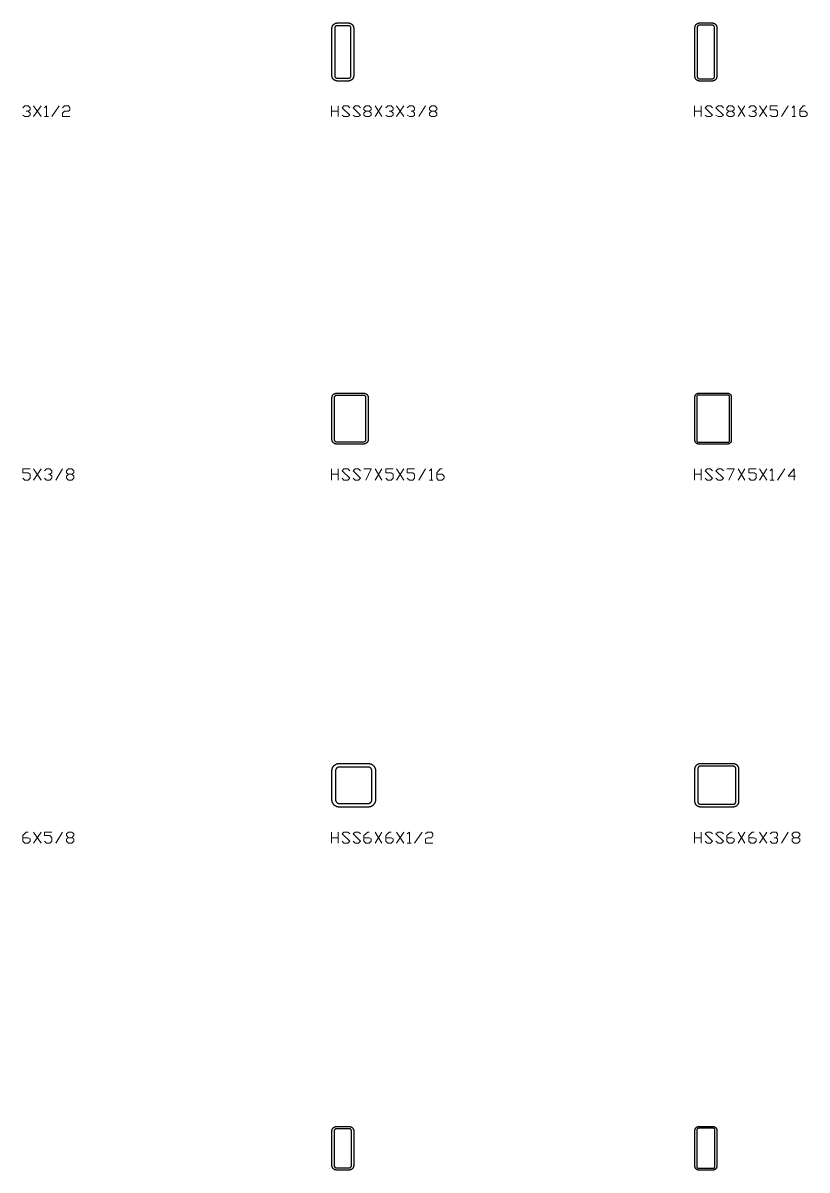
# Model space of a CAD drawing. Header units: inches. Extents: x 0 to 975, y -1305 to 34.
# Drawn here: x 857.4 to 965.4, y -950 to -792 of the extents above; entities that cross this region are included whole.
import ezdxf

# ---------------------------------------------------------------- set-up
doc = ezdxf.new("R2010")
doc.units = ezdxf.units.IN
doc.header["$MEASUREMENT"] = 0
doc.layers.add('AISC_STEEL', color=7, linetype='Continuous')

msp = doc.modelspace()

# ---------------------------------------------------------------- linework, layer by layer
at = {"color": 3, "lineweight": 0}
for p, q in [((858.92, -803.43), (859.94, -804.9)), ((858.92, -804.9), (859.94, -803.43)), ((861.41, -804.9), (862.43, -803.43)), ((899.96, -804.9), (899.96, -803.43)), ((899.96, -804.16), (900.88, -804.16)), ((900.88, -803.43), (900.88, -804.9)), ((905.95, -803.43), (906.87, -804.9)), ((905.95, -804.9), (906.87, -803.43)), ((908.9, -803.43), (909.92, -804.9)), ((908.9, -804.9), (909.92, -803.43)), ((911.95, -804.9), (912.87, -803.43)), ((949.94, -804.9), (949.94, -803.43)), ((949.94, -804.16), (950.86, -804.16)), ((950.86, -803.43), (950.86, -804.9)), ((955.93, -803.43), (956.86, -804.9)), ((955.93, -804.9), (956.86, -803.43)), ((958.88, -803.43), (959.9, -804.9)), ((958.88, -804.9), (959.9, -803.43)), ((961.93, -804.9), (962.85, -803.43)), ((860.4, -804.9), (860.95, -804.9)), ((963.4, -804.9), (963.86, -804.9)), ((858.92, -853.41), (859.94, -854.98)), ((858.92, -854.98), (859.94, -853.41)), ((861.97, -854.98), (862.89, -853.41)), ((899.96, -854.98), (899.96, -853.41)), ((899.96, -854.15), (900.88, -854.15)), ((900.88, -853.41), (900.88, -854.98)), ((905.95, -853.41), (906.87, -854.98)), ((905.95, -854.98), (906.87, -853.41)), ((908.9, -853.41), (909.92, -854.98)), ((908.9, -854.98), (909.92, -853.41)), ((911.95, -854.98), (912.87, -853.41)), ((949.94, -854.98), (949.94, -853.41)), ((949.94, -854.15), (950.86, -854.15)), ((950.86, -853.41), (950.86, -854.98)), ((955.93, -853.41), (956.86, -854.98)), ((955.93, -854.98), (956.86, -853.41)), ((958.88, -853.41), (959.9, -854.98)), ((958.88, -854.98), (959.9, -853.41)), ((961.37, -854.98), (962.39, -853.41)), ((913.42, -854.98), (913.88, -854.98)), ((960.36, -854.98), (960.91, -854.98)), ((858.92, -903.48), (859.94, -904.96)), ((858.92, -904.96), (859.94, -903.48)), ((861.97, -904.96), (862.89, -903.48)), ((899.96, -904.96), (899.96, -903.48)), ((900.88, -903.48), (900.88, -904.96)), ((905.95, -903.48), (906.87, -904.96)), ((905.95, -904.96), (906.87, -903.48)), ((908.9, -903.48), (909.92, -904.96)), ((908.9, -904.96), (909.92, -903.48)), ((911.39, -904.96), (912.41, -903.48)), ((949.94, -904.96), (949.94, -903.48)), ((950.86, -903.48), (950.86, -904.96)), ((955.93, -903.48), (956.86, -904.96)), ((955.93, -904.96), (956.86, -903.48)), ((958.88, -903.48), (959.9, -904.96)), ((958.88, -904.96), (959.9, -903.48)), ((961.93, -904.96), (962.85, -903.48)), ((899.96, -904.22), (900.88, -904.22)), ((910.38, -904.96), (910.93, -904.96)), ((949.94, -904.22), (950.86, -904.22))]:
    msp.add_line(p, q, dxfattribs=at)
for points in [[(857.45, -803.7), (857.72, -803.43), (858.18, -803.43), (858.46, -803.7), (858.46, -803.98), (858.18, -804.16), (857.91, -804.16)], [(858.18, -804.16), (858.46, -804.44), (858.46, -804.72), (858.18, -804.9), (857.72, -804.9), (857.45, -804.72)], [(860.4, -803.7), (860.67, -803.43), (860.67, -804.9)], [(862.89, -803.7), (863.16, -803.43), (863.72, -803.43), (863.9, -803.7), (863.9, -803.98), (863.72, -804.16), (863.16, -804.16), (862.89, -804.44), (862.89, -804.9), (863.9, -804.9)], [(901.43, -804.72), (901.62, -804.9), (902.17, -804.9), (902.45, -804.72), (901.43, -803.7), (901.62, -803.43), (902.17, -803.43), (902.45, -803.7)], [(902.91, -804.72), (903.19, -804.9), (903.65, -804.9), (903.92, -804.72), (902.91, -803.7), (903.19, -803.43), (903.65, -803.43), (903.92, -803.7)], [(905.12, -804.16), (905.4, -804.44), (905.4, -804.72), (905.12, -804.9), (904.66, -804.9), (904.38, -804.72), (904.38, -804.44), (904.66, -804.16), (905.12, -804.16), (905.4, -803.98), (905.4, -803.7), (905.12, -803.43), (904.66, -803.43), (904.38, -803.7), (904.38, -803.98), (904.66, -804.16)], [(907.43, -803.7), (907.7, -803.43), (908.17, -803.43), (908.44, -803.7), (908.44, -803.98), (908.17, -804.16), (907.89, -804.16)], [(908.17, -804.16), (908.44, -804.44), (908.44, -804.72), (908.17, -804.9), (907.7, -804.9), (907.43, -804.72)], [(910.38, -803.7), (910.66, -803.43), (911.12, -803.43), (911.39, -803.7), (911.39, -803.98), (911.12, -804.16), (910.93, -804.16)], [(911.12, -804.16), (911.39, -804.44), (911.39, -804.72), (911.12, -804.9), (910.66, -804.9), (910.38, -804.72)], [(914.16, -804.16), (914.44, -804.44), (914.44, -804.72), (914.16, -804.9), (913.7, -804.9), (913.42, -804.72), (913.42, -804.44), (913.7, -804.16), (914.16, -804.16), (914.44, -803.98), (914.44, -803.7), (914.16, -803.43), (913.7, -803.43), (913.42, -803.7), (913.42, -803.98), (913.7, -804.16)], [(951.42, -804.72), (951.69, -804.9), (952.15, -804.9), (952.43, -804.72), (951.42, -803.7), (951.69, -803.43), (952.15, -803.43), (952.43, -803.7)], [(952.89, -804.72), (953.17, -804.9), (953.63, -804.9), (953.91, -804.72), (952.89, -803.7), (953.17, -803.43), (953.63, -803.43), (953.91, -803.7)], [(955.1, -804.16), (955.38, -804.44), (955.38, -804.72), (955.1, -804.9), (954.64, -804.9), (954.37, -804.72), (954.37, -804.44), (954.64, -804.16), (955.1, -804.16), (955.38, -803.98), (955.38, -803.7), (955.1, -803.43), (954.64, -803.43), (954.37, -803.7), (954.37, -803.98), (954.64, -804.16)], [(957.41, -803.7), (957.69, -803.43), (958.15, -803.43), (958.42, -803.7), (958.42, -803.98), (958.15, -804.16), (957.87, -804.16)], [(958.15, -804.16), (958.42, -804.44), (958.42, -804.72), (958.15, -804.9), (957.69, -804.9), (957.41, -804.72)], [(960.36, -804.72), (960.64, -804.9), (961.19, -804.9), (961.37, -804.72), (961.37, -804.16), (961.19, -803.98), (960.36, -803.98), (960.36, -803.43), (961.37, -803.43)], [(963.4, -803.7), (963.68, -803.43), (963.68, -804.9)], [(964.42, -804.16), (965.16, -804.16), (965.43, -804.44), (965.43, -804.72), (965.16, -804.9), (964.6, -804.9), (964.42, -804.72), (964.42, -803.98), (964.88, -803.43), (965.16, -803.43)], [(857.45, -854.7), (857.72, -854.98), (858.18, -854.98), (858.46, -854.7), (858.46, -854.15), (858.18, -853.96), (857.45, -853.96), (857.45, -853.41), (858.46, -853.41)], [(860.4, -853.68), (860.67, -853.41), (861.14, -853.41), (861.41, -853.68), (861.41, -853.96), (861.14, -854.15), (860.95, -854.15)], [(861.14, -854.15), (861.41, -854.42), (861.41, -854.7), (861.14, -854.98), (860.67, -854.98), (860.4, -854.7)], [(864.18, -854.15), (864.45, -854.42), (864.45, -854.7), (864.18, -854.98), (863.72, -854.98), (863.44, -854.7), (863.44, -854.42), (863.72, -854.15), (864.18, -854.15), (864.45, -853.96), (864.45, -853.68), (864.18, -853.41), (863.72, -853.41), (863.44, -853.68), (863.44, -853.96), (863.72, -854.15)], [(901.43, -854.7), (901.62, -854.98), (902.17, -854.98), (902.45, -854.7), (901.43, -853.68), (901.62, -853.41), (902.17, -853.41), (902.45, -853.68)], [(902.91, -854.7), (903.19, -854.98), (903.65, -854.98), (903.92, -854.7), (902.91, -853.68), (903.19, -853.41), (903.65, -853.41), (903.92, -853.68)], [(904.38, -853.41), (905.4, -853.41), (904.66, -854.98)], [(907.43, -854.7), (907.7, -854.98), (908.17, -854.98), (908.44, -854.7), (908.44, -854.15), (908.17, -853.96), (907.43, -853.96), (907.43, -853.41), (908.44, -853.41)], [(910.38, -854.7), (910.66, -854.98), (911.12, -854.98), (911.39, -854.7), (911.39, -854.15), (911.12, -853.96), (910.38, -853.96), (910.38, -853.41), (911.39, -853.41)], [(913.42, -853.68), (913.7, -853.41), (913.7, -854.98)], [(914.44, -854.15), (915.17, -854.15), (915.45, -854.42), (915.45, -854.7), (915.17, -854.98), (914.62, -854.98), (914.44, -854.7), (914.44, -853.96), (914.9, -853.41), (915.17, -853.41)], [(951.42, -854.7), (951.69, -854.98), (952.15, -854.98), (952.43, -854.7), (951.42, -853.68), (951.69, -853.41), (952.15, -853.41), (952.43, -853.68)], [(952.89, -854.7), (953.17, -854.98), (953.63, -854.98), (953.91, -854.7), (952.89, -853.68), (953.17, -853.41), (953.63, -853.41), (953.91, -853.68)], [(954.37, -853.41), (955.38, -853.41), (954.64, -854.98)], [(957.41, -854.7), (957.69, -854.98), (958.15, -854.98), (958.42, -854.7), (958.42, -854.15), (958.15, -853.96), (957.41, -853.96), (957.41, -853.41), (958.42, -853.41)], [(960.36, -853.68), (960.64, -853.41), (960.64, -854.98)], [(963.86, -854.42), (962.85, -854.42), (963.68, -853.41), (963.68, -854.98)], [(857.45, -904.22), (858.18, -904.22), (858.46, -904.4), (858.46, -904.68), (858.18, -904.96), (857.72, -904.96), (857.45, -904.68), (857.45, -903.94), (857.91, -903.48), (858.18, -903.48)], [(860.4, -904.68), (860.67, -904.96), (861.14, -904.96), (861.41, -904.68), (861.41, -904.22), (861.14, -903.94), (860.4, -903.94), (860.4, -903.48), (861.41, -903.48)], [(864.18, -904.22), (864.45, -904.4), (864.45, -904.68), (864.18, -904.96), (863.72, -904.96), (863.44, -904.68), (863.44, -904.4), (863.72, -904.22), (864.18, -904.22), (864.45, -903.94), (864.45, -903.67), (864.18, -903.48), (863.72, -903.48), (863.44, -903.67), (863.44, -903.94), (863.72, -904.22)], [(901.43, -904.68), (901.62, -904.96), (902.17, -904.96), (902.45, -904.68), (901.43, -903.67), (901.62, -903.48), (902.17, -903.48), (902.45, -903.67)], [(902.91, -904.68), (903.19, -904.96), (903.65, -904.96), (903.92, -904.68), (902.91, -903.67), (903.19, -903.48), (903.65, -903.48), (903.92, -903.67)], [(904.38, -904.22), (905.12, -904.22), (905.4, -904.4), (905.4, -904.68), (905.12, -904.96), (904.66, -904.96), (904.38, -904.68), (904.38, -903.94), (904.94, -903.48), (905.12, -903.48)], [(907.43, -904.22), (908.17, -904.22), (908.44, -904.4), (908.44, -904.68), (908.17, -904.96), (907.7, -904.96), (907.43, -904.68), (907.43, -903.94), (907.89, -903.48), (908.17, -903.48)], [(910.38, -903.67), (910.66, -903.48), (910.66, -904.96)], [(912.87, -903.67), (913.15, -903.48), (913.7, -903.48), (913.88, -903.67), (913.88, -903.94), (913.7, -904.22), (913.15, -904.22), (912.87, -904.4), (912.87, -904.96), (913.88, -904.96)], [(951.42, -904.68), (951.69, -904.96), (952.15, -904.96), (952.43, -904.68), (951.42, -903.67), (951.69, -903.48), (952.15, -903.48), (952.43, -903.67)], [(952.89, -904.68), (953.17, -904.96), (953.63, -904.96), (953.91, -904.68), (952.89, -903.67), (953.17, -903.48), (953.63, -903.48), (953.91, -903.67)], [(954.37, -904.22), (955.1, -904.22), (955.38, -904.4), (955.38, -904.68), (955.1, -904.96), (954.64, -904.96), (954.37, -904.68), (954.37, -903.94), (954.92, -903.48), (955.1, -903.48)], [(957.41, -904.22), (958.15, -904.22), (958.42, -904.4), (958.42, -904.68), (958.15, -904.96), (957.69, -904.96), (957.41, -904.68), (957.41, -903.94), (957.87, -903.48), (958.15, -903.48)], [(960.36, -903.67), (960.64, -903.48), (961.19, -903.48), (961.37, -903.67), (961.37, -903.94), (961.19, -904.22), (960.91, -904.22)], [(964.14, -904.22), (964.42, -904.4), (964.42, -904.68), (964.14, -904.96), (963.68, -904.96), (963.4, -904.68), (963.4, -904.4), (963.68, -904.22), (964.14, -904.22), (964.42, -903.94), (964.42, -903.67), (964.14, -903.48), (963.68, -903.48), (963.4, -903.67), (963.4, -903.94), (963.68, -904.22)], [(961.19, -904.22), (961.37, -904.4), (961.37, -904.68), (961.19, -904.96), (960.64, -904.96), (960.36, -904.68)]]:
    msp.add_lwpolyline(points, dxfattribs=at)
at = {"layer": 'AISC_STEEL'}
for points in [[(902.25, -792), (902.28, -792), (902.31, -792), (902.34, -792.01), (902.37, -792.01), (902.4, -792.01), (902.43, -792.02), (902.45, -792.03), (902.48, -792.04), (902.51, -792.05), (902.54, -792.06), (902.56, -792.07), (902.59, -792.08), (902.62, -792.1), (902.64, -792.11), (902.67, -792.13), (902.69, -792.14), (902.71, -792.16), (902.74, -792.18), (902.76, -792.2), (902.78, -792.22), (902.8, -792.24), (902.82, -792.26), (902.84, -792.29), (902.86, -792.31), (902.87, -792.33), (902.89, -792.36), (902.9, -792.38), (902.92, -792.41), (902.93, -792.44), (902.94, -792.46), (902.95, -792.49), (902.96, -792.52), (902.97, -792.55), (902.98, -792.57), (902.99, -792.6), (902.99, -792.63), (902.99, -792.66), (903, -792.69), (903, -792.72), (903, -792.75), (903, -799.25), (903, -799.28), (903, -799.31), (902.99, -799.34), (902.99, -799.37), (902.99, -799.4), (902.98, -799.43), (902.97, -799.45), (902.96, -799.48), (902.95, -799.51), (902.94, -799.54), (902.93, -799.56), (902.92, -799.59), (902.9, -799.62), (902.89, -799.64), (902.87, -799.67), (902.86, -799.69), (902.84, -799.71), (902.82, -799.74), (902.8, -799.76), (902.78, -799.78), (902.76, -799.8), (902.74, -799.82), (902.71, -799.84), (902.69, -799.86), (902.67, -799.87), (902.64, -799.89), (902.62, -799.9), (902.59, -799.92), (902.56, -799.93), (902.54, -799.94), (902.51, -799.95), (902.48, -799.96), (902.45, -799.97), (902.43, -799.98), (902.4, -799.99), (902.37, -799.99), (902.34, -799.99), (902.31, -800), (902.28, -800), (902.25, -800), (900.75, -800), (900.72, -800), (900.69, -800), (900.66, -799.99), (900.63, -799.99), (900.6, -799.99), (900.57, -799.98), (900.55, -799.97), (900.52, -799.96), (900.49, -799.95), (900.46, -799.94), (900.44, -799.93), (900.41, -799.92), (900.38, -799.9), (900.36, -799.89), (900.33, -799.87), (900.31, -799.86), (900.29, -799.84), (900.26, -799.82), (900.24, -799.8), (900.22, -799.78), (900.2, -799.76), (900.18, -799.74), (900.16, -799.71), (900.14, -799.69), (900.13, -799.67), (900.11, -799.64), (900.1, -799.62), (900.08, -799.59), (900.07, -799.56), (900.06, -799.54), (900.05, -799.51), (900.04, -799.48), (900.03, -799.45), (900.02, -799.43), (900.01, -799.4), (900.01, -799.37), (900.01, -799.34), (900, -799.31), (900, -799.28), (900, -799.25), (900, -792.75), (900, -792.72), (900, -792.69), (900.01, -792.66), (900.01, -792.63), (900.01, -792.6), (900.02, -792.57), (900.03, -792.55), (900.04, -792.52), (900.05, -792.49), (900.06, -792.46), (900.07, -792.44), (900.08, -792.41), (900.1, -792.38), (900.11, -792.36), (900.13, -792.33), (900.14, -792.31), (900.16, -792.29), (900.18, -792.26), (900.2, -792.24), (900.22, -792.22), (900.24, -792.2), (900.26, -792.18), (900.29, -792.16), (900.31, -792.14), (900.33, -792.13), (900.36, -792.11), (900.38, -792.1), (900.41, -792.08), (900.44, -792.07), (900.46, -792.06), (900.49, -792.05), (900.52, -792.04), (900.55, -792.03), (900.57, -792.02), (900.6, -792.01), (900.63, -792.01), (900.66, -792.01), (900.69, -792), (900.72, -792), (900.75, -792)], [(900.75, -792.38), (900.72, -792.38), (900.69, -792.38), (900.66, -792.39), (900.63, -792.39), (900.61, -792.4), (900.58, -792.42), (900.55, -792.43), (900.53, -792.45), (900.51, -792.46), (900.48, -792.48), (900.46, -792.51), (900.45, -792.53), (900.43, -792.55), (900.42, -792.58), (900.4, -792.61), (900.39, -792.63), (900.39, -792.66), (900.38, -792.69), (900.38, -792.72), (900.38, -792.75), (900.38, -799.25), (900.38, -799.28), (900.38, -799.31), (900.39, -799.34), (900.39, -799.37), (900.4, -799.39), (900.42, -799.42), (900.43, -799.45), (900.45, -799.47), (900.46, -799.49), (900.48, -799.52), (900.51, -799.54), (900.53, -799.55), (900.55, -799.57), (900.58, -799.58), (900.61, -799.6), (900.63, -799.61), (900.66, -799.61), (900.69, -799.62), (900.72, -799.62), (900.75, -799.62), (902.25, -799.62), (902.28, -799.62), (902.31, -799.62), (902.34, -799.61), (902.37, -799.61), (902.39, -799.6), (902.42, -799.58), (902.45, -799.57), (902.47, -799.55), (902.49, -799.54), (902.52, -799.52), (902.54, -799.49), (902.55, -799.47), (902.57, -799.45), (902.58, -799.42), (902.6, -799.39), (902.61, -799.37), (902.61, -799.34), (902.62, -799.31), (902.62, -799.28), (902.62, -799.25), (902.62, -792.75), (902.62, -792.72), (902.62, -792.69), (902.61, -792.66), (902.61, -792.63), (902.6, -792.61), (902.58, -792.58), (902.57, -792.55), (902.55, -792.53), (902.54, -792.51), (902.52, -792.48), (902.49, -792.46), (902.47, -792.45), (902.45, -792.43), (902.42, -792.42), (902.39, -792.4), (902.37, -792.39), (902.34, -792.39), (902.31, -792.38), (902.28, -792.38), (902.25, -792.38)], [(952.37, -792), (952.4, -792), (952.43, -792), (952.46, -792.01), (952.49, -792.01), (952.52, -792.02), (952.55, -792.03), (952.58, -792.03), (952.61, -792.04), (952.63, -792.06), (952.66, -792.07), (952.69, -792.08), (952.71, -792.1), (952.74, -792.12), (952.76, -792.13), (952.78, -792.15), (952.81, -792.17), (952.83, -792.19), (952.85, -792.22), (952.87, -792.24), (952.88, -792.26), (952.9, -792.29), (952.92, -792.31), (952.93, -792.34), (952.94, -792.37), (952.96, -792.39), (952.97, -792.42), (952.97, -792.45), (952.98, -792.48), (952.99, -792.51), (952.99, -792.54), (953, -792.57), (953, -792.6), (953, -792.62), (953, -799.38), (953, -799.4), (953, -799.43), (952.99, -799.46), (952.99, -799.49), (952.98, -799.52), (952.97, -799.55), (952.97, -799.58), (952.96, -799.61), (952.94, -799.63), (952.93, -799.66), (952.92, -799.69), (952.9, -799.71), (952.88, -799.74), (952.87, -799.76), (952.85, -799.78), (952.83, -799.81), (952.81, -799.83), (952.78, -799.85), (952.76, -799.87), (952.74, -799.88), (952.71, -799.9), (952.69, -799.92), (952.66, -799.93), (952.63, -799.94), (952.61, -799.96), (952.58, -799.97), (952.55, -799.97), (952.52, -799.98), (952.49, -799.99), (952.46, -799.99), (952.43, -800), (952.4, -800), (952.37, -800), (950.62, -800), (950.6, -800), (950.57, -800), (950.54, -799.99), (950.51, -799.99), (950.48, -799.98), (950.45, -799.97), (950.42, -799.97), (950.39, -799.96), (950.37, -799.94), (950.34, -799.93), (950.31, -799.92), (950.29, -799.9), (950.26, -799.88), (950.24, -799.87), (950.22, -799.85), (950.19, -799.83), (950.17, -799.81), (950.15, -799.78), (950.13, -799.76), (950.12, -799.74), (950.1, -799.71), (950.08, -799.69), (950.07, -799.66), (950.06, -799.63), (950.04, -799.61), (950.03, -799.58), (950.03, -799.55), (950.02, -799.52), (950.01, -799.49), (950.01, -799.46), (950, -799.43), (950, -799.4), (950, -799.38), (950, -792.62), (950, -792.6), (950, -792.57), (950.01, -792.54), (950.01, -792.51), (950.02, -792.48), (950.03, -792.45), (950.03, -792.42), (950.04, -792.39), (950.06, -792.37), (950.07, -792.34), (950.08, -792.31), (950.1, -792.29), (950.12, -792.26), (950.13, -792.24), (950.15, -792.22), (950.17, -792.19), (950.19, -792.17), (950.22, -792.15), (950.24, -792.13), (950.26, -792.12), (950.29, -792.1), (950.31, -792.08), (950.34, -792.07), (950.37, -792.06), (950.39, -792.04), (950.42, -792.03), (950.45, -792.03), (950.48, -792.02), (950.51, -792.01), (950.54, -792.01), (950.57, -792), (950.6, -792), (950.62, -792)], [(950.62, -792.31), (950.6, -792.31), (950.57, -792.32), (950.54, -792.32), (950.51, -792.33), (950.49, -792.35), (950.46, -792.36), (950.44, -792.38), (950.41, -792.39), (950.39, -792.41), (950.38, -792.44), (950.36, -792.46), (950.35, -792.49), (950.33, -792.51), (950.32, -792.54), (950.32, -792.57), (950.31, -792.6), (950.31, -792.62), (950.31, -799.38), (950.31, -799.4), (950.32, -799.43), (950.32, -799.46), (950.33, -799.49), (950.35, -799.51), (950.36, -799.54), (950.38, -799.56), (950.39, -799.59), (950.41, -799.61), (950.44, -799.62), (950.46, -799.64), (950.49, -799.65), (950.51, -799.67), (950.54, -799.68), (950.57, -799.68), (950.6, -799.69), (950.62, -799.69), (952.37, -799.69), (952.4, -799.69), (952.43, -799.68), (952.46, -799.68), (952.49, -799.67), (952.51, -799.65), (952.54, -799.64), (952.56, -799.62), (952.59, -799.61), (952.61, -799.59), (952.62, -799.56), (952.64, -799.54), (952.65, -799.51), (952.67, -799.49), (952.68, -799.46), (952.68, -799.43), (952.69, -799.4), (952.69, -799.38), (952.69, -792.62), (952.69, -792.6), (952.68, -792.57), (952.68, -792.54), (952.67, -792.51), (952.65, -792.49), (952.64, -792.46), (952.62, -792.44), (952.61, -792.41), (952.59, -792.39), (952.56, -792.38), (952.54, -792.36), (952.51, -792.35), (952.49, -792.33), (952.46, -792.32), (952.43, -792.32), (952.4, -792.31), (952.37, -792.31)], [(904.38, -843), (904.4, -843), (904.43, -843), (904.46, -843.01), (904.49, -843.01), (904.52, -843.02), (904.55, -843.03), (904.58, -843.03), (904.61, -843.04), (904.63, -843.06), (904.66, -843.07), (904.69, -843.08), (904.71, -843.1), (904.74, -843.12), (904.76, -843.13), (904.78, -843.15), (904.81, -843.17), (904.83, -843.19), (904.85, -843.22), (904.87, -843.24), (904.88, -843.26), (904.9, -843.29), (904.92, -843.31), (904.93, -843.34), (904.94, -843.37), (904.96, -843.39), (904.97, -843.42), (904.97, -843.45), (904.98, -843.48), (904.99, -843.51), (904.99, -843.54), (905, -843.57), (905, -843.6), (905, -843.62), (905, -849.38), (905, -849.4), (905, -849.43), (904.99, -849.46), (904.99, -849.49), (904.98, -849.52), (904.97, -849.55), (904.97, -849.58), (904.96, -849.61), (904.94, -849.63), (904.93, -849.66), (904.92, -849.69), (904.9, -849.71), (904.88, -849.74), (904.87, -849.76), (904.85, -849.78), (904.83, -849.81), (904.81, -849.83), (904.78, -849.85), (904.76, -849.87), (904.74, -849.88), (904.71, -849.9), (904.69, -849.92), (904.66, -849.93), (904.63, -849.94), (904.61, -849.96), (904.58, -849.97), (904.55, -849.97), (904.52, -849.98), (904.49, -849.99), (904.46, -849.99), (904.43, -850), (904.4, -850), (904.38, -850), (900.62, -850), (900.6, -850), (900.57, -850), (900.54, -849.99), (900.51, -849.99), (900.48, -849.98), (900.45, -849.97), (900.42, -849.97), (900.39, -849.96), (900.37, -849.94), (900.34, -849.93), (900.31, -849.92), (900.29, -849.9), (900.26, -849.88), (900.24, -849.87), (900.22, -849.85), (900.19, -849.83), (900.17, -849.81), (900.15, -849.78), (900.13, -849.76), (900.12, -849.74), (900.1, -849.71), (900.08, -849.69), (900.07, -849.66), (900.06, -849.63), (900.04, -849.61), (900.03, -849.58), (900.03, -849.55), (900.02, -849.52), (900.01, -849.49), (900.01, -849.46), (900, -849.43), (900, -849.4), (900, -849.38), (900, -843.62), (900, -843.6), (900, -843.57), (900.01, -843.54), (900.01, -843.51), (900.02, -843.48), (900.03, -843.45), (900.03, -843.42), (900.04, -843.39), (900.06, -843.37), (900.07, -843.34), (900.08, -843.31), (900.1, -843.29), (900.12, -843.26), (900.13, -843.24), (900.15, -843.22), (900.17, -843.19), (900.19, -843.17), (900.22, -843.15), (900.24, -843.13), (900.26, -843.12), (900.29, -843.1), (900.31, -843.08), (900.34, -843.07), (900.37, -843.06), (900.39, -843.04), (900.42, -843.03), (900.45, -843.03), (900.48, -843.02), (900.51, -843.01), (900.54, -843.01), (900.57, -843), (900.6, -843), (900.62, -843)], [(900.62, -843.31), (900.6, -843.31), (900.57, -843.32), (900.54, -843.32), (900.51, -843.33), (900.49, -843.35), (900.46, -843.36), (900.44, -843.38), (900.41, -843.39), (900.39, -843.41), (900.38, -843.44), (900.36, -843.46), (900.35, -843.49), (900.33, -843.51), (900.32, -843.54), (900.32, -843.57), (900.31, -843.6), (900.31, -843.62), (900.31, -849.38), (900.31, -849.4), (900.32, -849.43), (900.32, -849.46), (900.33, -849.49), (900.35, -849.51), (900.36, -849.54), (900.38, -849.56), (900.39, -849.59), (900.41, -849.61), (900.44, -849.62), (900.46, -849.64), (900.49, -849.65), (900.51, -849.67), (900.54, -849.68), (900.57, -849.68), (900.6, -849.69), (900.62, -849.69), (904.38, -849.69), (904.4, -849.69), (904.43, -849.68), (904.46, -849.68), (904.49, -849.67), (904.51, -849.65), (904.54, -849.64), (904.56, -849.62), (904.59, -849.61), (904.61, -849.59), (904.62, -849.56), (904.64, -849.54), (904.65, -849.51), (904.67, -849.49), (904.68, -849.46), (904.68, -849.43), (904.69, -849.4), (904.69, -849.38), (904.69, -843.62), (904.69, -843.6), (904.68, -843.57), (904.68, -843.54), (904.67, -843.51), (904.65, -843.49), (904.64, -843.46), (904.62, -843.44), (904.61, -843.41), (904.59, -843.39), (904.56, -843.38), (904.54, -843.36), (904.51, -843.35), (904.49, -843.33), (904.46, -843.32), (904.43, -843.32), (904.4, -843.31), (904.38, -843.31)], [(954.5, -843), (954.53, -843), (954.56, -843), (954.59, -843.01), (954.62, -843.01), (954.64, -843.02), (954.67, -843.03), (954.7, -843.04), (954.72, -843.05), (954.75, -843.07), (954.77, -843.08), (954.8, -843.1), (954.82, -843.12), (954.84, -843.14), (954.86, -843.16), (954.88, -843.18), (954.9, -843.2), (954.92, -843.23), (954.93, -843.25), (954.95, -843.28), (954.96, -843.3), (954.97, -843.33), (954.98, -843.36), (954.99, -843.38), (954.99, -843.41), (955, -843.44), (955, -843.47), (955, -843.5), (955, -849.5), (955, -849.53), (955, -849.56), (954.99, -849.59), (954.99, -849.62), (954.98, -849.64), (954.97, -849.67), (954.96, -849.7), (954.95, -849.72), (954.93, -849.75), (954.92, -849.77), (954.9, -849.8), (954.88, -849.82), (954.86, -849.84), (954.84, -849.86), (954.82, -849.88), (954.8, -849.9), (954.77, -849.92), (954.75, -849.93), (954.72, -849.95), (954.7, -849.96), (954.67, -849.97), (954.64, -849.98), (954.62, -849.99), (954.59, -849.99), (954.56, -850), (954.53, -850), (954.5, -850), (950.5, -850), (950.47, -850), (950.44, -850), (950.41, -849.99), (950.38, -849.99), (950.36, -849.98), (950.33, -849.97), (950.3, -849.96), (950.28, -849.95), (950.25, -849.93), (950.23, -849.92), (950.2, -849.9), (950.18, -849.88), (950.16, -849.86), (950.14, -849.84), (950.12, -849.82), (950.1, -849.8), (950.08, -849.77), (950.07, -849.75), (950.05, -849.72), (950.04, -849.7), (950.03, -849.67), (950.02, -849.64), (950.01, -849.62), (950.01, -849.59), (950, -849.56), (950, -849.53), (950, -849.5), (950, -843.5), (950, -843.47), (950, -843.44), (950.01, -843.41), (950.01, -843.38), (950.02, -843.36), (950.03, -843.33), (950.04, -843.3), (950.05, -843.28), (950.07, -843.25), (950.08, -843.23), (950.1, -843.2), (950.12, -843.18), (950.14, -843.16), (950.16, -843.14), (950.18, -843.12), (950.2, -843.1), (950.23, -843.08), (950.25, -843.07), (950.28, -843.05), (950.3, -843.04), (950.33, -843.03), (950.36, -843.02), (950.38, -843.01), (950.41, -843.01), (950.44, -843), (950.47, -843), (950.5, -843)], [(950.5, -843.25), (950.47, -843.25), (950.44, -843.26), (950.42, -843.26), (950.39, -843.27), (950.37, -843.29), (950.34, -843.3), (950.32, -843.32), (950.3, -843.34), (950.29, -843.37), (950.27, -843.39), (950.26, -843.42), (950.26, -843.44), (950.25, -843.47), (950.25, -843.5), (950.25, -849.5), (950.25, -849.53), (950.26, -849.56), (950.26, -849.58), (950.27, -849.61), (950.29, -849.63), (950.3, -849.66), (950.32, -849.68), (950.34, -849.7), (950.37, -849.71), (950.39, -849.73), (950.42, -849.74), (950.44, -849.74), (950.47, -849.75), (950.5, -849.75), (954.5, -849.75), (954.53, -849.75), (954.56, -849.74), (954.58, -849.74), (954.61, -849.73), (954.63, -849.71), (954.66, -849.7), (954.68, -849.68), (954.7, -849.66), (954.71, -849.63), (954.73, -849.61), (954.74, -849.58), (954.74, -849.56), (954.75, -849.53), (954.75, -849.5), (954.75, -843.5), (954.75, -843.47), (954.74, -843.44), (954.74, -843.42), (954.73, -843.39), (954.71, -843.37), (954.7, -843.34), (954.68, -843.32), (954.66, -843.3), (954.63, -843.29), (954.61, -843.27), (954.58, -843.26), (954.56, -843.26), (954.53, -843.25), (954.5, -843.25)], [(905, -894), (905.03, -894), (905.06, -894), (905.09, -894), (905.12, -894.01), (905.15, -894.01), (905.18, -894.02), (905.21, -894.02), (905.23, -894.03), (905.26, -894.04), (905.29, -894.04), (905.32, -894.05), (905.35, -894.06), (905.38, -894.07), (905.4, -894.08), (905.43, -894.1), (905.46, -894.11), (905.48, -894.12), (905.51, -894.14), (905.53, -894.15), (905.56, -894.17), (905.58, -894.19), (905.61, -894.21), (905.63, -894.22), (905.65, -894.24), (905.67, -894.26), (905.7, -894.28), (905.72, -894.3), (905.74, -894.33), (905.76, -894.35), (905.78, -894.37), (905.79, -894.39), (905.81, -894.42), (905.83, -894.44), (905.85, -894.47), (905.86, -894.49), (905.88, -894.52), (905.89, -894.54), (905.9, -894.57), (905.92, -894.6), (905.93, -894.62), (905.94, -894.65), (905.95, -894.68), (905.96, -894.71), (905.96, -894.74), (905.97, -894.77), (905.98, -894.79), (905.98, -894.82), (905.99, -894.85), (905.99, -894.88), (906, -894.91), (906, -894.94), (906, -894.97), (906, -895), (906, -899), (906, -899.03), (906, -899.06), (906, -899.09), (905.99, -899.12), (905.99, -899.15), (905.98, -899.18), (905.98, -899.21), (905.97, -899.23), (905.96, -899.26), (905.96, -899.29), (905.95, -899.32), (905.94, -899.35), (905.93, -899.38), (905.92, -899.4), (905.9, -899.43), (905.89, -899.46), (905.88, -899.48), (905.86, -899.51), (905.85, -899.53), (905.83, -899.56), (905.81, -899.58), (905.79, -899.61), (905.78, -899.63), (905.76, -899.65), (905.74, -899.67), (905.72, -899.7), (905.7, -899.72), (905.67, -899.74), (905.65, -899.76), (905.63, -899.78), (905.61, -899.79), (905.58, -899.81), (905.56, -899.83), (905.53, -899.85), (905.51, -899.86), (905.48, -899.88), (905.46, -899.89), (905.43, -899.9), (905.4, -899.92), (905.38, -899.93), (905.35, -899.94), (905.32, -899.95), (905.29, -899.96), (905.26, -899.96), (905.23, -899.97), (905.21, -899.98), (905.18, -899.98), (905.15, -899.99), (905.12, -899.99), (905.09, -900), (905.06, -900), (905.03, -900), (905, -900), (901, -900), (900.97, -900), (900.94, -900), (900.91, -900), (900.88, -899.99), (900.85, -899.99), (900.82, -899.98), (900.79, -899.98), (900.77, -899.97), (900.74, -899.96), (900.71, -899.96), (900.68, -899.95), (900.65, -899.94), (900.62, -899.93), (900.6, -899.92), (900.57, -899.9), (900.54, -899.89), (900.52, -899.88), (900.49, -899.86), (900.47, -899.85), (900.44, -899.83), (900.42, -899.81), (900.39, -899.79), (900.37, -899.78), (900.35, -899.76), (900.33, -899.74), (900.3, -899.72), (900.28, -899.7), (900.26, -899.67), (900.24, -899.65), (900.22, -899.63), (900.21, -899.61), (900.19, -899.58), (900.17, -899.56), (900.15, -899.53), (900.14, -899.51), (900.12, -899.48), (900.11, -899.46), (900.1, -899.43), (900.08, -899.4), (900.07, -899.38), (900.06, -899.35), (900.05, -899.32), (900.04, -899.29), (900.04, -899.26), (900.03, -899.23), (900.02, -899.21), (900.02, -899.18), (900.01, -899.15), (900.01, -899.12), (900, -899.09), (900, -899.06), (900, -899.03), (900, -899), (900, -895), (900, -894.97), (900, -894.94), (900, -894.91), (900.01, -894.88), (900.01, -894.85), (900.02, -894.82), (900.02, -894.79), (900.03, -894.77), (900.04, -894.74), (900.04, -894.71), (900.05, -894.68), (900.06, -894.65), (900.07, -894.62), (900.08, -894.6), (900.1, -894.57), (900.11, -894.54), (900.12, -894.52), (900.14, -894.49), (900.15, -894.47), (900.17, -894.44), (900.19, -894.42), (900.21, -894.39), (900.22, -894.37), (900.24, -894.35), (900.26, -894.33), (900.28, -894.3), (900.3, -894.28), (900.33, -894.26), (900.35, -894.24), (900.37, -894.22), (900.39, -894.21), (900.42, -894.19), (900.44, -894.17), (900.47, -894.15), (900.49, -894.14), (900.52, -894.12), (900.54, -894.11), (900.57, -894.1), (900.6, -894.08), (900.62, -894.07), (900.65, -894.06), (900.68, -894.05), (900.71, -894.04), (900.74, -894.04), (900.77, -894.03), (900.79, -894.02), (900.82, -894.02), (900.85, -894.01), (900.88, -894.01), (900.91, -894), (900.94, -894), (900.97, -894), (901, -894)], [(955.25, -894), (955.28, -894), (955.31, -894), (955.34, -894.01), (955.37, -894.01), (955.4, -894.01), (955.43, -894.02), (955.45, -894.03), (955.48, -894.04), (955.51, -894.05), (955.54, -894.06), (955.56, -894.07), (955.59, -894.08), (955.62, -894.1), (955.64, -894.11), (955.67, -894.13), (955.69, -894.14), (955.71, -894.16), (955.74, -894.18), (955.76, -894.2), (955.78, -894.22), (955.8, -894.24), (955.82, -894.26), (955.84, -894.29), (955.86, -894.31), (955.87, -894.33), (955.89, -894.36), (955.9, -894.38), (955.92, -894.41), (955.93, -894.44), (955.94, -894.46), (955.95, -894.49), (955.96, -894.52), (955.97, -894.55), (955.98, -894.57), (955.99, -894.6), (955.99, -894.63), (955.99, -894.66), (956, -894.69), (956, -894.72), (956, -894.75), (956, -899.25), (956, -899.28), (956, -899.31), (955.99, -899.34), (955.99, -899.37), (955.99, -899.4), (955.98, -899.43), (955.97, -899.45), (955.96, -899.48), (955.95, -899.51), (955.94, -899.54), (955.93, -899.56), (955.92, -899.59), (955.9, -899.62), (955.89, -899.64), (955.87, -899.67), (955.86, -899.69), (955.84, -899.71), (955.82, -899.74), (955.8, -899.76), (955.78, -899.78), (955.76, -899.8), (955.74, -899.82), (955.71, -899.84), (955.69, -899.86), (955.67, -899.87), (955.64, -899.89), (955.62, -899.9), (955.59, -899.92), (955.56, -899.93), (955.54, -899.94), (955.51, -899.95), (955.48, -899.96), (955.45, -899.97), (955.43, -899.98), (955.4, -899.99), (955.37, -899.99), (955.34, -899.99), (955.31, -900), (955.28, -900), (955.25, -900), (950.75, -900), (950.72, -900), (950.69, -900), (950.66, -899.99), (950.63, -899.99), (950.6, -899.99), (950.57, -899.98), (950.55, -899.97), (950.52, -899.96), (950.49, -899.95), (950.46, -899.94), (950.44, -899.93), (950.41, -899.92), (950.38, -899.9), (950.36, -899.89), (950.33, -899.87), (950.31, -899.86), (950.29, -899.84), (950.26, -899.82), (950.24, -899.8), (950.22, -899.78), (950.2, -899.76), (950.18, -899.74), (950.16, -899.71), (950.14, -899.69), (950.13, -899.67), (950.11, -899.64), (950.1, -899.62), (950.08, -899.59), (950.07, -899.56), (950.06, -899.54), (950.05, -899.51), (950.04, -899.48), (950.03, -899.45), (950.02, -899.43), (950.01, -899.4), (950.01, -899.37), (950.01, -899.34), (950, -899.31), (950, -899.28), (950, -899.25), (950, -894.75), (950, -894.72), (950, -894.69), (950.01, -894.66), (950.01, -894.63), (950.01, -894.6), (950.02, -894.57), (950.03, -894.55), (950.04, -894.52), (950.05, -894.49), (950.06, -894.46), (950.07, -894.44), (950.08, -894.41), (950.1, -894.38), (950.11, -894.36), (950.13, -894.33), (950.14, -894.31), (950.16, -894.29), (950.18, -894.26), (950.2, -894.24), (950.22, -894.22), (950.24, -894.2), (950.26, -894.18), (950.29, -894.16), (950.31, -894.14), (950.33, -894.13), (950.36, -894.11), (950.38, -894.1), (950.41, -894.08), (950.44, -894.07), (950.46, -894.06), (950.49, -894.05), (950.52, -894.04), (950.55, -894.03), (950.57, -894.02), (950.6, -894.01), (950.63, -894.01), (950.66, -894.01), (950.69, -894), (950.72, -894), (950.75, -894)], [(901, -894.5), (900.97, -894.5), (900.94, -894.5), (900.91, -894.51), (900.88, -894.51), (900.86, -894.52), (900.83, -894.53), (900.8, -894.54), (900.78, -894.55), (900.75, -894.57), (900.73, -894.58), (900.7, -894.6), (900.68, -894.62), (900.66, -894.64), (900.64, -894.66), (900.62, -894.68), (900.6, -894.7), (900.58, -894.73), (900.57, -894.75), (900.55, -894.78), (900.54, -894.8), (900.53, -894.83), (900.52, -894.86), (900.51, -894.88), (900.51, -894.91), (900.5, -894.94), (900.5, -894.97), (900.5, -895), (900.5, -899), (900.5, -899.03), (900.5, -899.06), (900.51, -899.09), (900.51, -899.12), (900.52, -899.14), (900.53, -899.17), (900.54, -899.2), (900.55, -899.22), (900.57, -899.25), (900.58, -899.27), (900.6, -899.3), (900.62, -899.32), (900.64, -899.34), (900.66, -899.36), (900.68, -899.38), (900.7, -899.4), (900.73, -899.42), (900.75, -899.43), (900.78, -899.45), (900.8, -899.46), (900.83, -899.47), (900.86, -899.48), (900.88, -899.49), (900.91, -899.49), (900.94, -899.5), (900.97, -899.5), (901, -899.5), (905, -899.5), (905.03, -899.5), (905.06, -899.5), (905.09, -899.49), (905.12, -899.49), (905.14, -899.48), (905.17, -899.47), (905.2, -899.46), (905.22, -899.45), (905.25, -899.43), (905.27, -899.42), (905.3, -899.4), (905.32, -899.38), (905.34, -899.36), (905.36, -899.34), (905.38, -899.32), (905.4, -899.3), (905.42, -899.27), (905.43, -899.25), (905.45, -899.22), (905.46, -899.2), (905.47, -899.17), (905.48, -899.14), (905.49, -899.12), (905.49, -899.09), (905.5, -899.06), (905.5, -899.03), (905.5, -899), (905.5, -895), (905.5, -894.97), (905.5, -894.94), (905.49, -894.91), (905.49, -894.88), (905.48, -894.86), (905.47, -894.83), (905.46, -894.8), (905.45, -894.78), (905.43, -894.75), (905.42, -894.73), (905.4, -894.7), (905.38, -894.68), (905.36, -894.66), (905.34, -894.64), (905.32, -894.62), (905.3, -894.6), (905.27, -894.58), (905.25, -894.57), (905.22, -894.55), (905.2, -894.54), (905.17, -894.53), (905.14, -894.52), (905.12, -894.51), (905.09, -894.51), (905.06, -894.5), (905.03, -894.5), (905, -894.5)], [(950.75, -894.37), (950.72, -894.38), (950.69, -894.38), (950.66, -894.39), (950.63, -894.39), (950.61, -894.4), (950.58, -894.42), (950.55, -894.43), (950.53, -894.45), (950.51, -894.46), (950.48, -894.48), (950.46, -894.51), (950.45, -894.53), (950.43, -894.55), (950.42, -894.58), (950.4, -894.61), (950.39, -894.63), (950.39, -894.66), (950.38, -894.69), (950.38, -894.72), (950.38, -894.75), (950.38, -899.25), (950.38, -899.28), (950.38, -899.31), (950.39, -899.34), (950.39, -899.37), (950.4, -899.39), (950.42, -899.42), (950.43, -899.45), (950.45, -899.47), (950.46, -899.49), (950.48, -899.52), (950.51, -899.54), (950.53, -899.55), (950.55, -899.57), (950.58, -899.58), (950.61, -899.6), (950.63, -899.61), (950.66, -899.61), (950.69, -899.62), (950.72, -899.62), (950.75, -899.62), (955.25, -899.62), (955.28, -899.62), (955.31, -899.62), (955.34, -899.61), (955.37, -899.61), (955.39, -899.6), (955.42, -899.58), (955.45, -899.57), (955.47, -899.55), (955.49, -899.54), (955.52, -899.52), (955.54, -899.49), (955.55, -899.47), (955.57, -899.45), (955.58, -899.42), (955.6, -899.39), (955.61, -899.37), (955.61, -899.34), (955.62, -899.31), (955.62, -899.28), (955.62, -899.25), (955.62, -894.75), (955.62, -894.72), (955.62, -894.69), (955.61, -894.66), (955.61, -894.63), (955.6, -894.61), (955.58, -894.58), (955.57, -894.55), (955.55, -894.53), (955.54, -894.51), (955.52, -894.48), (955.49, -894.46), (955.47, -894.45), (955.45, -894.43), (955.42, -894.42), (955.39, -894.4), (955.37, -894.39), (955.34, -894.39), (955.31, -894.38), (955.28, -894.38), (955.25, -894.37)], [(902.37, -944), (902.4, -944), (902.43, -944), (902.46, -944.01), (902.49, -944.01), (902.52, -944.02), (902.55, -944.03), (902.58, -944.03), (902.61, -944.04), (902.63, -944.06), (902.66, -944.07), (902.69, -944.08), (902.71, -944.1), (902.74, -944.12), (902.76, -944.13), (902.78, -944.15), (902.81, -944.17), (902.83, -944.19), (902.85, -944.22), (902.87, -944.24), (902.88, -944.26), (902.9, -944.29), (902.92, -944.31), (902.93, -944.34), (902.94, -944.37), (902.96, -944.39), (902.97, -944.42), (902.97, -944.45), (902.98, -944.48), (902.99, -944.51), (902.99, -944.54), (903, -944.57), (903, -944.6), (903, -944.62), (903, -949.38), (903, -949.4), (903, -949.43), (902.99, -949.46), (902.99, -949.49), (902.98, -949.52), (902.97, -949.55), (902.97, -949.58), (902.96, -949.61), (902.94, -949.63), (902.93, -949.66), (902.92, -949.69), (902.9, -949.71), (902.88, -949.74), (902.87, -949.76), (902.85, -949.78), (902.83, -949.81), (902.81, -949.83), (902.78, -949.85), (902.76, -949.87), (902.74, -949.88), (902.71, -949.9), (902.69, -949.92), (902.66, -949.93), (902.63, -949.94), (902.61, -949.96), (902.58, -949.97), (902.55, -949.97), (902.52, -949.98), (902.49, -949.99), (902.46, -949.99), (902.43, -950), (902.4, -950), (902.37, -950), (900.62, -950), (900.6, -950), (900.57, -950), (900.54, -949.99), (900.51, -949.99), (900.48, -949.98), (900.45, -949.97), (900.42, -949.97), (900.39, -949.96), (900.37, -949.94), (900.34, -949.93), (900.31, -949.92), (900.29, -949.9), (900.26, -949.88), (900.24, -949.87), (900.22, -949.85), (900.19, -949.83), (900.17, -949.81), (900.15, -949.78), (900.13, -949.76), (900.12, -949.74), (900.1, -949.71), (900.08, -949.69), (900.07, -949.66), (900.06, -949.63), (900.04, -949.61), (900.03, -949.58), (900.03, -949.55), (900.02, -949.52), (900.01, -949.49), (900.01, -949.46), (900, -949.43), (900, -949.4), (900, -949.38), (900, -944.62), (900, -944.6), (900, -944.57), (900.01, -944.54), (900.01, -944.51), (900.02, -944.48), (900.03, -944.45), (900.03, -944.42), (900.04, -944.39), (900.06, -944.37), (900.07, -944.34), (900.08, -944.31), (900.1, -944.29), (900.12, -944.26), (900.13, -944.24), (900.15, -944.22), (900.17, -944.19), (900.19, -944.17), (900.22, -944.15), (900.24, -944.13), (900.26, -944.12), (900.29, -944.1), (900.31, -944.08), (900.34, -944.07), (900.37, -944.06), (900.39, -944.04), (900.42, -944.03), (900.45, -944.03), (900.48, -944.02), (900.51, -944.01), (900.54, -944.01), (900.57, -944), (900.6, -944), (900.62, -944)], [(900.62, -944.31), (900.6, -944.31), (900.57, -944.32), (900.54, -944.32), (900.51, -944.33), (900.49, -944.35), (900.46, -944.36), (900.44, -944.38), (900.41, -944.39), (900.39, -944.41), (900.38, -944.44), (900.36, -944.46), (900.35, -944.49), (900.33, -944.51), (900.32, -944.54), (900.32, -944.57), (900.31, -944.6), (900.31, -944.62), (900.31, -949.38), (900.31, -949.4), (900.32, -949.43), (900.32, -949.46), (900.33, -949.49), (900.35, -949.51), (900.36, -949.54), (900.38, -949.56), (900.39, -949.59), (900.41, -949.61), (900.44, -949.62), (900.46, -949.64), (900.49, -949.65), (900.51, -949.67), (900.54, -949.68), (900.57, -949.68), (900.6, -949.69), (900.62, -949.69), (902.37, -949.69), (902.4, -949.69), (902.43, -949.68), (902.46, -949.68), (902.49, -949.67), (902.51, -949.65), (902.54, -949.64), (902.56, -949.62), (902.59, -949.61), (902.61, -949.59), (902.62, -949.56), (902.64, -949.54), (902.65, -949.51), (902.67, -949.49), (902.68, -949.46), (902.68, -949.43), (902.69, -949.4), (902.69, -949.38), (902.69, -944.62), (902.69, -944.6), (902.68, -944.57), (902.68, -944.54), (902.67, -944.51), (902.65, -944.49), (902.64, -944.46), (902.62, -944.44), (902.61, -944.41), (902.59, -944.39), (902.56, -944.38), (902.54, -944.36), (902.51, -944.35), (902.49, -944.33), (902.46, -944.32), (902.43, -944.32), (902.4, -944.31), (902.37, -944.31)], [(952.5, -944), (952.53, -944), (952.56, -944), (952.59, -944.01), (952.62, -944.01), (952.64, -944.02), (952.67, -944.03), (952.7, -944.04), (952.72, -944.05), (952.75, -944.07), (952.77, -944.08), (952.8, -944.1), (952.82, -944.12), (952.84, -944.14), (952.86, -944.16), (952.88, -944.18), (952.9, -944.2), (952.92, -944.23), (952.93, -944.25), (952.95, -944.28), (952.96, -944.3), (952.97, -944.33), (952.98, -944.36), (952.99, -944.38), (952.99, -944.41), (953, -944.44), (953, -944.47), (953, -944.5), (953, -949.5), (953, -949.53), (953, -949.56), (952.99, -949.59), (952.99, -949.62), (952.98, -949.64), (952.97, -949.67), (952.96, -949.7), (952.95, -949.72), (952.93, -949.75), (952.92, -949.77), (952.9, -949.8), (952.88, -949.82), (952.86, -949.84), (952.84, -949.86), (952.82, -949.88), (952.8, -949.9), (952.77, -949.92), (952.75, -949.93), (952.72, -949.95), (952.7, -949.96), (952.67, -949.97), (952.64, -949.98), (952.62, -949.99), (952.59, -949.99), (952.56, -950), (952.53, -950), (952.5, -950), (950.5, -950), (950.47, -950), (950.44, -950), (950.41, -949.99), (950.38, -949.99), (950.36, -949.98), (950.33, -949.97), (950.3, -949.96), (950.28, -949.95), (950.25, -949.93), (950.23, -949.92), (950.2, -949.9), (950.18, -949.88), (950.16, -949.86), (950.14, -949.84), (950.12, -949.82), (950.1, -949.8), (950.08, -949.77), (950.07, -949.75), (950.05, -949.72), (950.04, -949.7), (950.03, -949.67), (950.02, -949.64), (950.01, -949.62), (950.01, -949.59), (950, -949.56), (950, -949.53), (950, -949.5), (950, -944.5), (950, -944.47), (950, -944.44), (950.01, -944.41), (950.01, -944.38), (950.02, -944.36), (950.03, -944.33), (950.04, -944.3), (950.05, -944.28), (950.07, -944.25), (950.08, -944.23), (950.1, -944.2), (950.12, -944.18), (950.14, -944.16), (950.16, -944.14), (950.18, -944.12), (950.2, -944.1), (950.23, -944.08), (950.25, -944.07), (950.28, -944.05), (950.3, -944.04), (950.33, -944.03), (950.36, -944.02), (950.38, -944.01), (950.41, -944.01), (950.44, -944), (950.47, -944), (950.5, -944)], [(950.5, -944.25), (950.47, -944.25), (950.44, -944.26), (950.42, -944.26), (950.39, -944.27), (950.37, -944.29), (950.34, -944.3), (950.32, -944.32), (950.3, -944.34), (950.29, -944.37), (950.27, -944.39), (950.26, -944.42), (950.26, -944.44), (950.25, -944.47), (950.25, -944.5), (950.25, -949.5), (950.25, -949.53), (950.26, -949.56), (950.26, -949.58), (950.27, -949.61), (950.29, -949.63), (950.3, -949.66), (950.32, -949.68), (950.34, -949.7), (950.37, -949.71), (950.39, -949.73), (950.42, -949.74), (950.44, -949.74), (950.47, -949.75), (950.5, -949.75), (952.5, -949.75), (952.53, -949.75), (952.56, -949.74), (952.58, -949.74), (952.61, -949.73), (952.63, -949.71), (952.66, -949.7), (952.68, -949.68), (952.7, -949.66), (952.71, -949.63), (952.73, -949.61), (952.74, -949.58), (952.74, -949.56), (952.75, -949.53), (952.75, -949.5), (952.75, -944.5), (952.75, -944.47), (952.74, -944.44), (952.74, -944.42), (952.73, -944.39), (952.71, -944.37), (952.7, -944.34), (952.68, -944.32), (952.66, -944.3), (952.63, -944.29), (952.61, -944.27), (952.58, -944.26), (952.56, -944.26), (952.53, -944.25), (952.5, -944.25)]]:
    msp.add_lwpolyline(points, close=True, dxfattribs=at)

doc.saveas('drawing.dxf')
